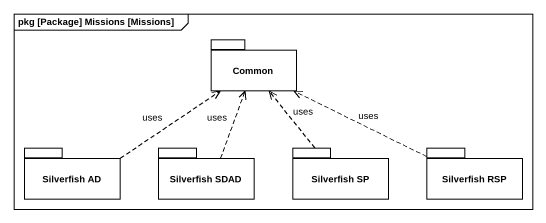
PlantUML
@startuml
mainframe pkg [Package] Missions [Missions]
package Common {
}
package "Silverfish AD" as Silverfish_AD {
}
package "Silverfish SDAD" as Silverfish_SDAD {
}
package "Silverfish SP" as Silverfish_SP {
}
package "Silverfish RSP" as Silverfish_RSP {
}
Silverfish_AD .right.> Common : uses
Silverfish_SDAD .up.> Common : uses
Silverfish_SP .up.> Common : uses
Silverfish_RSP .left.> Common : uses
@enduml
